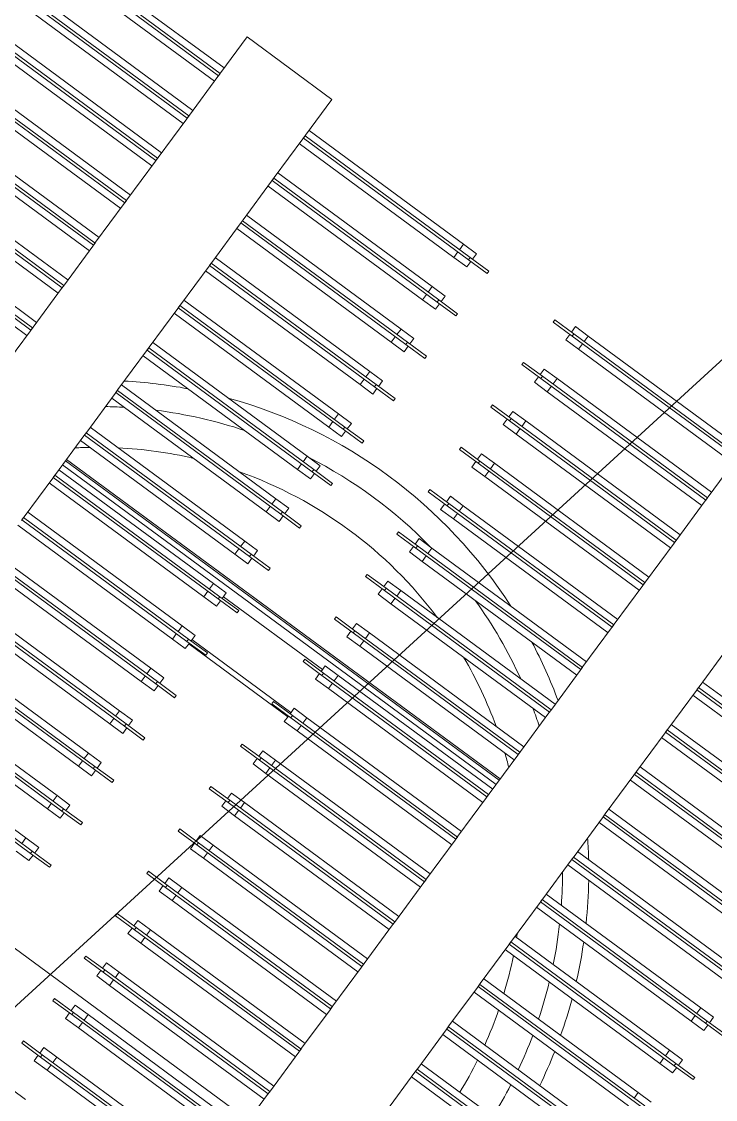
# Model space of a CAD drawing. Header units: metres. Extents: x 432095 to 435012, y 2470938 to 2473256.
# Drawn here: x 433756.851 to 433757.443, y 2471303.004 to 2471303.924 of the extents above; entities that cross this region are included whole.
import ezdxf

# ---------------------------------------------------------------- set-up
doc = ezdxf.new("R2010")
doc.units = ezdxf.units.M
doc.header["$MEASUREMENT"] = 0
doc.linetypes.add('MB D$0$HIDDEN', pattern=[0.375, 0.25, -0.125])
doc.layers.add('cong trinh tram 110kv', color=7, linetype='Continuous', lineweight=5)
doc.layers.add('MB D$0$net dut du kien lam', color=8, linetype='MB D$0$HIDDEN', lineweight=20)

# ---------------------------------------------------------------- blocks, each defined once
blk = doc.blocks.new('MB D$0$MBA 63')
at = {"layer": 'MB D$0$net dut du kien lam', "color": 0, "linetype": 'ByBlock', "ltscale": 3}
blk.add_lwpolyline([(104138.6, 27512.25), (104138.6, 33512.25), (100638.6, 33512.25), (100638.6, 27512.25)], close=True, dxfattribs=at)
blk = doc.blocks.new('MB D$0$mba 1')
at = {"layer": 'cong trinh tram 110kv'}
for p, q in [((-16200.21, 4517.45), (-16186.55, 4517.45)), ((-16186.55, 4486.45), (-16200.21, 4486.45)), ((-16200.21, 4486.45), (-16200.21, 4480.65)), ((-16186.55, 4486.45), (-16022.71, 4486.45)), ((-16186.55, 4486.45), (-16186.55, 4480.65)), ((-16217.71, 4480.65), (-16197.71, 4480.65)), ((-16217.71, 4480.65), (-16217.71, 4478.25)), ((-16197.71, 4478.25), (-16217.71, 4478.25)), ((-16200.21, 4472.45), (-16200.21, 4478.25)), ((-16197.71, 4478.25), (-16197.71, 4480.65)), ((-16022.71, 4480.65), (-16197.71, 4480.65)), ((-16197.71, 4478.25), (-16022.71, 4478.25)), ((-16186.55, 4472.45), (-16186.55, 4478.25)), ((-16200.21, 4472.45), (-16186.55, 4472.45)), ((-16022.71, 4472.45), (-16186.55, 4472.45)), ((-16186.55, 4441.45), (-16200.21, 4441.45)), ((-16200.21, 4441.45), (-16200.21, 4435.65)), ((-16186.55, 4441.45), (-16022.71, 4441.45)), ((-16186.55, 4441.45), (-16186.55, 4435.65)), ((-16217.71, 4435.65), (-16197.71, 4435.65)), ((-16217.71, 4435.65), (-16217.71, 4433.25)), ((-16197.71, 4433.25), (-16217.71, 4433.25)), ((-16200.21, 4427.45), (-16200.21, 4433.25)), ((-16197.71, 4433.25), (-16197.71, 4435.65)), ((-16022.71, 4435.65), (-16197.71, 4435.65)), ((-16197.71, 4433.25), (-16022.71, 4433.25)), ((-16186.55, 4427.45), (-16186.55, 4433.25)), ((-16022.71, 4432.45), (-16022.71, 4391.45)), ((-16200.21, 4427.45), (-16186.55, 4427.45)), ((-16022.71, 4427.45), (-16186.55, 4427.45)), ((-16186.55, 4396.45), (-16200.21, 4396.45)), ((-16200.21, 4396.45), (-16200.21, 4390.65)), ((-16186.55, 4396.45), (-16022.71, 4396.45)), ((-16186.55, 4396.45), (-16186.55, 4390.65)), ((-16217.71, 4390.65), (-16197.71, 4390.65)), ((-16217.71, 4390.65), (-16217.71, 4388.25)), ((-16197.71, 4388.25), (-16217.71, 4388.25)), ((-16200.21, 4382.45), (-16200.21, 4388.25)), ((-16197.71, 4388.25), (-16197.71, 4390.65)), ((-16022.71, 4390.65), (-16197.71, 4390.65)), ((-16197.71, 4388.25), (-16022.71, 4388.25)), ((-16186.55, 4382.45), (-16186.55, 4388.25)), ((-16022.71, 4391.45), (-16022.71, 4387.45)), ((-16022.71, 4388.25), (-16022.71, 4390.65)), ((-16022.71, 4387.45), (-16022.71, 4346.45)), ((-16200.21, 4382.45), (-16186.55, 4382.45)), ((-16022.71, 4382.45), (-16186.55, 4382.45)), ((-16305.21, 4351.45), (-16318.87, 4351.45)), ((-16305.21, 4351.45), (-16305.21, 4345.65)), ((-16186.55, 4351.45), (-16200.21, 4351.45)), ((-16200.21, 4351.45), (-16200.21, 4345.65)), ((-16186.55, 4351.45), (-16022.71, 4351.45)), ((-16186.55, 4351.45), (-16186.55, 4345.65)), ((-16022.71, 4346.45), (-16022.71, 4342.45)), ((-16307.71, 4345.65), (-16482.71, 4345.65)), ((-16482.71, 4343.25), (-16307.71, 4343.25)), ((-16318.87, 4337.45), (-16482.71, 4337.45)), ((-16318.87, 4337.45), (-16318.87, 4343.25)), ((-16318.87, 4337.45), (-16305.21, 4337.45)), ((-16307.71, 4345.65), (-16287.71, 4345.65)), ((-16307.71, 4345.65), (-16307.71, 4343.25)), ((-16287.71, 4343.25), (-16307.71, 4343.25)), ((-16305.21, 4337.45), (-16305.21, 4343.25)), ((-16287.71, 4343.25), (-16287.71, 4345.65)), ((-16217.71, 4345.65), (-16197.71, 4345.65)), ((-16217.71, 4345.65), (-16217.71, 4343.25)), ((-16197.71, 4343.25), (-16217.71, 4343.25)), ((-16200.21, 4337.45), (-16200.21, 4343.25)), ((-16200.21, 4337.45), (-16186.55, 4337.45)), ((-16197.71, 4343.25), (-16197.71, 4345.65)), ((-16022.71, 4345.65), (-16197.71, 4345.65)), ((-16197.71, 4343.25), (-16022.71, 4343.25)), ((-16186.55, 4337.45), (-16186.55, 4343.25)), ((-16022.71, 4337.45), (-16186.55, 4337.45)), ((-16022.71, 4343.25), (-16022.71, 4345.65)), ((-16022.71, 4342.45), (-16022.71, 4301.45)), ((-15932.71, 4342.45), (-15932.71, 4301.45)), ((-16482.71, 4306.45), (-16318.87, 4306.45)), ((-16307.71, 4300.65), (-16482.71, 4300.65)), ((-16305.21, 4306.45), (-16318.87, 4306.45)), ((-16318.87, 4306.45), (-16318.87, 4300.65)), ((-16307.71, 4300.65), (-16287.71, 4300.65)), ((-16307.71, 4300.65), (-16307.71, 4298.25)), ((-16305.21, 4306.45), (-16305.21, 4300.65)), ((-16287.71, 4298.25), (-16287.71, 4300.65)), ((-16217.71, 4300.65), (-16197.71, 4300.65)), ((-16217.71, 4300.65), (-16217.71, 4298.25)), ((-16186.55, 4306.45), (-16200.21, 4306.45)), ((-16200.21, 4306.45), (-16200.21, 4300.65)), ((-16197.71, 4298.25), (-16197.71, 4300.65)), ((-16022.71, 4300.65), (-16197.71, 4300.65)), ((-16186.55, 4306.45), (-16022.71, 4306.45)), ((-16186.55, 4306.45), (-16186.55, 4300.65)), ((-16022.71, 4301.45), (-16022.71, 4297.45)), ((-16022.71, 4298.25), (-16022.71, 4300.65)), ((-15932.71, 4306.45), (-15768.87, 4306.45)), ((-15932.71, 4297.45), (-15932.71, 4301.45)), ((-15757.71, 4300.65), (-15932.71, 4300.65)), ((-15932.71, 4300.65), (-15932.71, 4298.25)), ((-16482.71, 4298.25), (-16307.71, 4298.25)), ((-16318.87, 4292.45), (-16482.71, 4292.45)), ((-16318.87, 4292.45), (-16318.87, 4298.25)), ((-16318.87, 4292.45), (-16305.21, 4292.45)), ((-16287.71, 4298.25), (-16307.71, 4298.25)), ((-16305.21, 4292.45), (-16305.21, 4298.25)), ((-16197.71, 4298.25), (-16217.71, 4298.25)), ((-16200.21, 4292.45), (-16200.21, 4298.25)), ((-16200.21, 4292.45), (-16186.55, 4292.45)), ((-16197.71, 4298.25), (-16022.71, 4298.25)), ((-16186.55, 4292.45), (-16186.55, 4298.25)), ((-16022.71, 4292.45), (-16186.55, 4292.45)), ((-16022.71, 4297.45), (-16022.71, 4256.45)), ((-15932.71, 4298.25), (-15757.71, 4298.25)), ((-15932.71, 4297.45), (-15932.71, 4256.45)), ((-15768.87, 4292.45), (-15932.71, 4292.45)), ((-16482.71, 4261.45), (-16318.87, 4261.45)), ((-16307.71, 4255.65), (-16482.71, 4255.65)), ((-16305.21, 4261.45), (-16318.87, 4261.45)), ((-16318.87, 4261.45), (-16318.87, 4255.65)), ((-16307.71, 4255.65), (-16287.71, 4255.65)), ((-16307.71, 4255.65), (-16307.71, 4253.25)), ((-16305.21, 4261.45), (-16305.21, 4255.65)), ((-16287.71, 4253.25), (-16287.71, 4255.65)), ((-16217.71, 4255.65), (-16197.71, 4255.65)), ((-16217.71, 4255.65), (-16217.71, 4253.25)), ((-16186.55, 4261.45), (-16200.21, 4261.45)), ((-16200.21, 4261.45), (-16200.21, 4255.65)), ((-16197.71, 4253.25), (-16197.71, 4255.65)), ((-16022.71, 4255.65), (-16197.71, 4255.65)), ((-16186.55, 4261.45), (-16022.71, 4261.45)), ((-16186.55, 4261.45), (-16186.55, 4255.65)), ((-16022.71, 4256.45), (-16022.71, 4252.45)), ((-16022.71, 4253.25), (-16022.71, 4255.65)), ((-15932.71, 4261.45), (-15768.87, 4261.45)), ((-15932.71, 4252.45), (-15932.71, 4256.45)), ((-15757.71, 4255.65), (-15932.71, 4255.65)), ((-15932.71, 4255.65), (-15932.71, 4253.25)), ((-16482.71, 4253.25), (-16307.71, 4253.25)), ((-16318.87, 4247.45), (-16482.71, 4247.45)), ((-16318.87, 4247.45), (-16318.87, 4253.25)), ((-16318.87, 4247.45), (-16305.21, 4247.45)), ((-16287.71, 4253.25), (-16307.71, 4253.25)), ((-16305.21, 4247.45), (-16305.21, 4253.25)), ((-16197.71, 4253.25), (-16217.71, 4253.25)), ((-16200.21, 4247.45), (-16200.21, 4253.25)), ((-16200.21, 4247.45), (-16186.55, 4247.45)), ((-16197.71, 4253.25), (-16022.71, 4253.25)), ((-16186.55, 4247.45), (-16186.55, 4253.25)), ((-16022.71, 4247.45), (-16186.55, 4247.45)), ((-16022.71, 4252.45), (-16022.71, 4211.45)), ((-15932.71, 4253.25), (-15757.71, 4253.25)), ((-15932.71, 4252.45), (-15932.71, 4211.45)), ((-15768.87, 4247.45), (-15932.71, 4247.45)), ((-16482.71, 4216.45), (-16318.87, 4216.45)), ((-16307.71, 4210.65), (-16482.71, 4210.65)), ((-16482.71, 4208.25), (-16307.71, 4208.25)), ((-16305.21, 4216.45), (-16318.87, 4216.45)), ((-16318.87, 4216.45), (-16318.87, 4210.65)), ((-16318.87, 4202.45), (-16318.87, 4208.25)), ((-16307.71, 4210.65), (-16287.71, 4210.65)), ((-16307.71, 4210.65), (-16307.71, 4208.25)), ((-16287.71, 4208.25), (-16307.71, 4208.25)), ((-16305.21, 4216.45), (-16305.21, 4210.65)), ((-16305.21, 4202.45), (-16305.21, 4208.25)), ((-16287.71, 4208.25), (-16287.71, 4210.65)), ((-16217.71, 4210.65), (-16197.71, 4210.65)), ((-16217.71, 4210.65), (-16217.71, 4208.25)), ((-16197.71, 4208.25), (-16217.71, 4208.25)), ((-16186.55, 4216.45), (-16200.21, 4216.45)), ((-16200.21, 4216.45), (-16200.21, 4210.65)), ((-16200.21, 4202.45), (-16200.21, 4208.25)), ((-16197.71, 4208.25), (-16197.71, 4210.65)), ((-16022.71, 4210.65), (-16197.71, 4210.65)), ((-16197.71, 4208.25), (-16022.71, 4208.25)), ((-16186.55, 4216.45), (-16022.71, 4216.45)), ((-16186.55, 4216.45), (-16186.55, 4210.65)), ((-16186.55, 4202.45), (-16186.55, 4208.25)), ((-16022.71, 4211.45), (-16022.71, 4207.45)), ((-16022.71, 4208.25), (-16022.71, 4210.65)), ((-15932.71, 4216.45), (-15768.87, 4216.45)), ((-15932.71, 4207.45), (-15932.71, 4211.45)), ((-15757.71, 4210.65), (-15932.71, 4210.65)), ((-15932.71, 4210.65), (-15932.71, 4208.25)), ((-15932.71, 4208.25), (-15757.71, 4208.25)), ((-15768.87, 4202.45), (-15768.87, 4208.25)), ((-16318.87, 4202.45), (-16482.71, 4202.45)), ((-16318.87, 4202.45), (-16305.21, 4202.45)), ((-16200.21, 4202.45), (-16186.55, 4202.45)), ((-16022.71, 4202.45), (-16186.55, 4202.45)), ((-16022.71, 4207.45), (-16022.71, 4166.45)), ((-15932.71, 4207.45), (-15932.71, 4166.45)), ((-15768.87, 4202.45), (-15932.71, 4202.45)), ((-15768.87, 4202.45), (-15755.21, 4202.45)), ((-16482.71, 4171.45), (-16318.87, 4171.45)), ((-16305.21, 4171.45), (-16318.87, 4171.45)), ((-16318.87, 4171.45), (-16318.87, 4165.65)), ((-16305.21, 4171.45), (-16305.21, 4165.65)), ((-16186.55, 4171.45), (-16200.21, 4171.45)), ((-16200.21, 4171.45), (-16200.21, 4165.65)), ((-16186.55, 4171.45), (-16022.71, 4171.45)), ((-16186.55, 4171.45), (-16186.55, 4165.65)), ((-15932.71, 4171.45), (-15768.87, 4171.45)), ((-15755.21, 4171.45), (-15768.87, 4171.45)), ((-15768.87, 4171.45), (-15768.87, 4165.65)), ((-15755.21, 4171.45), (-15755.21, 4165.65)), ((-16307.71, 4165.65), (-16482.71, 4165.65)), ((-16482.71, 4163.25), (-16307.71, 4163.25)), ((-16318.87, 4157.45), (-16318.87, 4163.25)), ((-16307.71, 4165.65), (-16287.71, 4165.65)), ((-16307.71, 4165.65), (-16307.71, 4163.25)), ((-16287.71, 4163.25), (-16307.71, 4163.25)), ((-16305.21, 4157.45), (-16305.21, 4163.25)), ((-16287.71, 4163.25), (-16287.71, 4165.65)), ((-16217.71, 4165.65), (-16197.71, 4165.65)), ((-16217.71, 4165.65), (-16217.71, 4163.25)), ((-16197.71, 4163.25), (-16217.71, 4163.25)), ((-16200.21, 4157.45), (-16200.21, 4163.25)), ((-16197.71, 4163.25), (-16197.71, 4165.65)), ((-16022.71, 4165.65), (-16197.71, 4165.65)), ((-16197.71, 4163.25), (-16022.71, 4163.25)), ((-16186.55, 4157.45), (-16186.55, 4163.25)), ((-16022.71, 4166.45), (-16022.71, 4162.45)), ((-16022.71, 4163.25), (-16022.71, 4165.65)), ((-16022.71, 4162.45), (-16022.71, 4121.45)), ((-15932.71, 4162.45), (-15932.71, 4166.45)), ((-15757.71, 4165.65), (-15932.71, 4165.65)), ((-15932.71, 4165.65), (-15932.71, 4163.25)), ((-15932.71, 4163.25), (-15757.71, 4163.25)), ((-15932.71, 4162.45), (-15932.71, 4121.45)), ((-15768.87, 4157.45), (-15768.87, 4163.25)), ((-15757.71, 4165.65), (-15737.71, 4165.65)), ((-15757.71, 4165.65), (-15757.71, 4163.25)), ((-15737.71, 4163.25), (-15757.71, 4163.25)), ((-15755.21, 4157.45), (-15755.21, 4163.25)), ((-15737.71, 4163.25), (-15737.71, 4165.65)), ((-16318.87, 4157.45), (-16482.71, 4157.45)), ((-16318.87, 4157.45), (-16305.21, 4157.45)), ((-16200.21, 4157.45), (-16186.55, 4157.45)), ((-16022.71, 4157.45), (-16186.55, 4157.45)), ((-15768.87, 4157.45), (-15932.71, 4157.45)), ((-15768.87, 4157.45), (-15755.21, 4157.45)), ((-16482.71, 4126.45), (-16318.87, 4126.45)), ((-16305.21, 4126.45), (-16318.87, 4126.45)), ((-16318.87, 4126.45), (-16318.87, 4120.65)), ((-16305.21, 4126.45), (-16305.21, 4120.65)), ((-16186.55, 4126.45), (-16200.21, 4126.45)), ((-16200.21, 4126.45), (-16200.21, 4120.65)), ((-16186.55, 4126.45), (-16022.71, 4126.45)), ((-16186.55, 4126.45), (-16186.55, 4120.65)), ((-15932.71, 4126.45), (-15768.87, 4126.45)), ((-15755.21, 4126.45), (-15768.87, 4126.45)), ((-15768.87, 4126.45), (-15768.87, 4120.65)), ((-15755.21, 4126.45), (-15755.21, 4120.65)), ((-16482.71, 4117.45), (-16482.71, 4121.45)), ((-16307.71, 4120.65), (-16482.71, 4120.65)), ((-16482.71, 4120.65), (-16482.71, 4118.25)), ((-16482.71, 4118.25), (-16307.71, 4118.25)), ((-16482.71, 4117.45), (-16482.71, 4076.45)), ((-16318.87, 4112.45), (-16318.87, 4118.25)), ((-16307.71, 4120.65), (-16287.71, 4120.65)), ((-16307.71, 4120.65), (-16307.71, 4118.25)), ((-16287.71, 4118.25), (-16307.71, 4118.25)), ((-16305.21, 4121.45), (-16200.21, 4121.45)), ((-16305.21, 4112.45), (-16305.21, 4118.25)), ((-16305.21, 4116.95), (-16200.21, 4116.95)), ((-16287.71, 4118.25), (-16287.71, 4120.65)), ((-16217.71, 4120.65), (-16197.71, 4120.65)), ((-16217.71, 4120.65), (-16217.71, 4118.25)), ((-16197.71, 4118.25), (-16217.71, 4118.25)), ((-16200.21, 4112.45), (-16200.21, 4118.25)), ((-16197.71, 4118.25), (-16197.71, 4120.65)), ((-16022.71, 4120.65), (-16197.71, 4120.65)), ((-16197.71, 4118.25), (-16022.71, 4118.25)), ((-16186.55, 4112.45), (-16186.55, 4118.25)), ((-16022.71, 4121.45), (-16022.71, 4117.45)), ((-16022.71, 4118.25), (-16022.71, 4120.65)), ((-16022.71, 4117.45), (-16022.71, 4076.45)), ((-15932.71, 4117.45), (-15932.71, 4121.45)), ((-15757.71, 4120.65), (-15932.71, 4120.65)), ((-15932.71, 4120.65), (-15932.71, 4118.25)), ((-15932.71, 4118.25), (-15757.71, 4118.25)), ((-15932.71, 4117.45), (-15932.71, 4076.45)), ((-15768.87, 4112.45), (-15768.87, 4118.25)), ((-15757.71, 4120.65), (-15737.71, 4120.65)), ((-15757.71, 4120.65), (-15757.71, 4118.25)), ((-15737.71, 4118.25), (-15757.71, 4118.25)), ((-15755.21, 4112.45), (-15755.21, 4118.25)), ((-16318.87, 4112.45), (-16482.71, 4112.45)), ((-16318.87, 4112.45), (-16305.21, 4112.45)), ((-16200.21, 4112.45), (-16186.55, 4112.45)), ((-16022.71, 4112.45), (-16186.55, 4112.45)), ((-15768.87, 4112.45), (-15932.71, 4112.45)), ((-15768.87, 4112.45), (-15755.21, 4112.45)), ((-16482.71, 4081.45), (-16318.87, 4081.45)), ((-16305.21, 4081.45), (-16318.87, 4081.45)), ((-16318.87, 4081.45), (-16318.87, 4075.65)), ((-16305.21, 4081.45), (-16305.21, 4075.65)), ((-16186.55, 4081.45), (-16200.21, 4081.45)), ((-16200.21, 4081.45), (-16200.21, 4075.65)), ((-16186.55, 4081.45), (-16022.71, 4081.45)), ((-16186.55, 4081.45), (-16186.55, 4075.65)), ((-15932.71, 4081.45), (-15768.87, 4081.45)), ((-16482.71, 4072.45), (-16482.71, 4076.45)), ((-16307.71, 4075.65), (-16482.71, 4075.65)), ((-16482.71, 4075.65), (-16482.71, 4073.25)), ((-16482.71, 4073.25), (-16307.71, 4073.25)), ((-16482.71, 4072.45), (-16482.71, 4031.45)), ((-16318.87, 4067.45), (-16318.87, 4073.25)), ((-16307.71, 4075.65), (-16287.71, 4075.65)), ((-16307.71, 4075.65), (-16307.71, 4073.25)), ((-16287.71, 4073.25), (-16307.71, 4073.25)), ((-16305.21, 4067.45), (-16305.21, 4073.25)), ((-16305.21, 4071.45), (-16200.21, 4071.45)), ((-16287.71, 4073.25), (-16287.71, 4075.65)), ((-16217.71, 4075.65), (-16197.71, 4075.65)), ((-16217.71, 4075.65), (-16217.71, 4073.25)), ((-16197.71, 4073.25), (-16217.71, 4073.25)), ((-16200.21, 4067.45), (-16200.21, 4073.25)), ((-16197.71, 4073.25), (-16197.71, 4075.65)), ((-16022.71, 4075.65), (-16197.71, 4075.65)), ((-16197.71, 4073.25), (-16022.71, 4073.25)), ((-16186.55, 4067.45), (-16186.55, 4073.25)), ((-16022.71, 4076.45), (-16022.71, 4072.45)), ((-16022.71, 4073.25), (-16022.71, 4075.65)), ((-16022.71, 4072.45), (-16022.71, 4031.45)), ((-15932.71, 4072.45), (-15932.71, 4076.45)), ((-15757.71, 4075.65), (-15932.71, 4075.65)), ((-15932.71, 4075.65), (-15932.71, 4073.25)), ((-15932.71, 4073.25), (-15757.71, 4073.25)), ((-15932.71, 4072.45), (-15932.71, 4031.45)), ((-16318.87, 4067.45), (-16482.71, 4067.45)), ((-16482.71, 4062.45), (-16022.71, 4062.45)), ((-16318.87, 4067.45), (-16305.21, 4067.45)), ((-16200.21, 4067.45), (-16186.55, 4067.45)), ((-16022.71, 4067.45), (-16186.55, 4067.45)), ((-15768.87, 4067.45), (-15932.71, 4067.45)), ((-16482.71, 4057.95), (-16022.71, 4057.95)), ((-16482.71, 4056.45), (-16022.71, 4056.45)), ((-16482.71, 4036.45), (-16318.87, 4036.45)), ((-16305.21, 4036.45), (-16318.87, 4036.45)), ((-16318.87, 4036.45), (-16318.87, 4030.65)), ((-16305.21, 4036.45), (-16305.21, 4030.65)), ((-16186.55, 4036.45), (-16200.21, 4036.45)), ((-16200.21, 4036.45), (-16200.21, 4030.65)), ((-16186.55, 4036.45), (-16022.71, 4036.45)), ((-16186.55, 4036.45), (-16186.55, 4030.65)), ((-15932.71, 4036.45), (-15768.87, 4036.45)), ((-16572.71, 4027.45), (-16572.71, 3986.45)), ((-16482.71, 4027.45), (-16482.71, 4031.45)), ((-16307.71, 4030.65), (-16482.71, 4030.65)), ((-16482.71, 4030.65), (-16482.71, 4028.25)), ((-16482.71, 4028.25), (-16307.71, 4028.25)), ((-16482.71, 4027.45), (-16482.71, 3986.45)), ((-16318.87, 4022.45), (-16318.87, 4028.25)), ((-16307.71, 4030.65), (-16287.71, 4030.65)), ((-16307.71, 4030.65), (-16307.71, 4028.25)), ((-16287.71, 4028.25), (-16307.71, 4028.25)), ((-16305.21, 4022.45), (-16305.21, 4028.25)), ((-16287.71, 4028.25), (-16287.71, 4030.65)), ((-16217.71, 4030.65), (-16197.71, 4030.65)), ((-16217.71, 4030.65), (-16217.71, 4028.25)), ((-16197.71, 4028.25), (-16217.71, 4028.25)), ((-16200.21, 4022.45), (-16200.21, 4028.25)), ((-16197.71, 4028.25), (-16197.71, 4030.65)), ((-16022.71, 4030.65), (-16197.71, 4030.65)), ((-16197.71, 4028.25), (-16022.71, 4028.25)), ((-16186.55, 4022.45), (-16186.55, 4028.25)), ((-16022.71, 4031.45), (-16022.71, 4027.45)), ((-16022.71, 4028.25), (-16022.71, 4030.65)), ((-16022.71, 4027.45), (-16022.71, 3986.45)), ((-15932.71, 4027.45), (-15932.71, 4031.45)), ((-15757.71, 4030.65), (-15932.71, 4030.65)), ((-15932.71, 4030.65), (-15932.71, 4028.25)), ((-15932.71, 4028.25), (-15757.71, 4028.25)), ((-15932.71, 4027.45), (-15932.71, 3986.45)), ((-16318.87, 4022.45), (-16482.71, 4022.45)), ((-16318.87, 4022.45), (-16305.21, 4022.45)), ((-16200.21, 4022.45), (-16186.55, 4022.45)), ((-16022.71, 4022.45), (-16186.55, 4022.45)), ((-15768.87, 4022.45), (-15932.71, 4022.45)), ((-16736.55, 3991.45), (-16572.71, 3991.45)), ((-16482.71, 3991.45), (-16318.87, 3991.45)), ((-16305.21, 3991.45), (-16318.87, 3991.45)), ((-16318.87, 3991.45), (-16318.87, 3985.65)), ((-16305.21, 3991.45), (-16305.21, 3985.65)), ((-16186.55, 3991.45), (-16200.21, 3991.45)), ((-16200.21, 3991.45), (-16200.21, 3985.65)), ((-16186.55, 3991.45), (-16022.71, 3991.45)), ((-16186.55, 3991.45), (-16186.55, 3985.65)), ((-15932.71, 3991.45), (-15768.87, 3991.45)), ((-16572.71, 3985.65), (-16747.71, 3985.65)), ((-16747.71, 3983.25), (-16572.71, 3983.25)), ((-16572.71, 3986.45), (-16572.71, 3982.45)), ((-16572.71, 3983.25), (-16572.71, 3985.65)), ((-16572.71, 3982.45), (-16572.71, 3941.45)), ((-16482.71, 3982.45), (-16482.71, 3986.45)), ((-16307.71, 3985.65), (-16482.71, 3985.65)), ((-16482.71, 3985.65), (-16482.71, 3983.25)), ((-16482.71, 3983.25), (-16307.71, 3983.25)), ((-16482.71, 3982.45), (-16482.71, 3941.45)), ((-16318.87, 3977.45), (-16318.87, 3983.25)), ((-16307.71, 3985.65), (-16287.71, 3985.65)), ((-16307.71, 3985.65), (-16307.71, 3983.25)), ((-16287.71, 3983.25), (-16307.71, 3983.25)), ((-16305.21, 3977.45), (-16305.21, 3983.25)), ((-16287.71, 3983.25), (-16287.71, 3985.65)), ((-16217.71, 3985.65), (-16197.71, 3985.65)), ((-16217.71, 3985.65), (-16217.71, 3983.25)), ((-16197.71, 3983.25), (-16217.71, 3983.25)), ((-16200.21, 3977.45), (-16200.21, 3983.25)), ((-16197.71, 3983.25), (-16197.71, 3985.65)), ((-16022.71, 3985.65), (-16197.71, 3985.65)), ((-16197.71, 3983.25), (-16022.71, 3983.25)), ((-16186.55, 3977.45), (-16186.55, 3983.25)), ((-16022.71, 3986.45), (-16022.71, 3982.45)), ((-16022.71, 3983.25), (-16022.71, 3985.65)), ((-16022.71, 3982.45), (-16022.71, 3941.45)), ((-15932.71, 3982.45), (-15932.71, 3986.45)), ((-15757.71, 3985.65), (-15932.71, 3985.65)), ((-15932.71, 3985.65), (-15932.71, 3983.25)), ((-15932.71, 3983.25), (-15757.71, 3983.25)), ((-15932.71, 3982.45), (-15932.71, 3941.45)), ((-16572.71, 3977.45), (-16736.55, 3977.45)), ((-16318.87, 3977.45), (-16482.71, 3977.45)), ((-16318.87, 3977.45), (-16305.21, 3977.45)), ((-16200.21, 3977.45), (-16186.55, 3977.45)), ((-16022.71, 3977.45), (-16186.55, 3977.45)), ((-15768.87, 3977.45), (-15932.71, 3977.45)), ((-16736.55, 3946.45), (-16572.71, 3946.45)), ((-16572.71, 3941.45), (-16572.71, 3937.45)), ((-16482.71, 3946.45), (-16318.87, 3946.45)), ((-16482.71, 3937.45), (-16482.71, 3941.45)), ((-16305.21, 3946.45), (-16318.87, 3946.45)), ((-16318.87, 3946.45), (-16318.87, 3940.65)), ((-16305.21, 3946.45), (-16305.21, 3940.65)), ((-16186.55, 3946.45), (-16200.21, 3946.45)), ((-16200.21, 3946.45), (-16200.21, 3940.65)), ((-16186.55, 3946.45), (-16022.71, 3946.45)), ((-16186.55, 3946.45), (-16186.55, 3940.65)), ((-16022.71, 3941.45), (-16022.71, 3937.45)), ((-15932.71, 3946.45), (-15768.87, 3946.45)), ((-15932.71, 3937.45), (-15932.71, 3941.45)), ((-16572.71, 3940.65), (-16747.71, 3940.65)), ((-16747.71, 3938.25), (-16572.71, 3938.25)), ((-16572.71, 3932.45), (-16736.55, 3932.45)), ((-16572.71, 3938.25), (-16572.71, 3940.65)), ((-16572.71, 3937.45), (-16572.71, 3896.45)), ((-16307.71, 3940.65), (-16482.71, 3940.65)), ((-16482.71, 3940.65), (-16482.71, 3938.25)), ((-16482.71, 3938.25), (-16307.71, 3938.25)), ((-16482.71, 3937.45), (-16482.71, 3896.45)), ((-16318.87, 3932.45), (-16482.71, 3932.45)), ((-16318.87, 3932.45), (-16318.87, 3938.25)), ((-16318.87, 3932.45), (-16305.21, 3932.45)), ((-16307.71, 3940.65), (-16287.71, 3940.65)), ((-16307.71, 3940.65), (-16307.71, 3938.25)), ((-16287.71, 3938.25), (-16307.71, 3938.25)), ((-16305.21, 3932.45), (-16305.21, 3938.25)), ((-16287.71, 3938.25), (-16287.71, 3940.65)), ((-16217.71, 3940.65), (-16197.71, 3940.65)), ((-16217.71, 3940.65), (-16217.71, 3938.25)), ((-16197.71, 3938.25), (-16217.71, 3938.25)), ((-16200.21, 3932.45), (-16200.21, 3938.25)), ((-16200.21, 3932.45), (-16186.55, 3932.45)), ((-16197.71, 3938.25), (-16197.71, 3940.65)), ((-16022.71, 3940.65), (-16197.71, 3940.65)), ((-16197.71, 3938.25), (-16022.71, 3938.25)), ((-16186.55, 3932.45), (-16186.55, 3938.25)), ((-16022.71, 3932.45), (-16186.55, 3932.45)), ((-16022.71, 3938.25), (-16022.71, 3940.65)), ((-16022.71, 3937.45), (-16022.71, 3896.45)), ((-15757.71, 3940.65), (-15932.71, 3940.65)), ((-15932.71, 3940.65), (-15932.71, 3938.25)), ((-15932.71, 3938.25), (-15757.71, 3938.25)), ((-15932.71, 3937.45), (-15932.71, 3896.45)), ((-15768.87, 3932.45), (-15932.71, 3932.45)), ((-16572.71, 3895.65), (-16747.71, 3895.65)), ((-16736.55, 3901.45), (-16572.71, 3901.45)), ((-16572.71, 3896.45), (-16572.71, 3892.45)), ((-16572.71, 3893.25), (-16572.71, 3895.65)), ((-16482.71, 3901.45), (-16318.87, 3901.45)), ((-16482.71, 3892.45), (-16482.71, 3896.45)), ((-16307.71, 3895.65), (-16482.71, 3895.65)), ((-16482.71, 3895.65), (-16482.71, 3893.25)), ((-16305.21, 3901.45), (-16318.87, 3901.45)), ((-16318.87, 3901.45), (-16318.87, 3895.65)), ((-16307.71, 3895.65), (-16287.71, 3895.65)), ((-16307.71, 3895.65), (-16307.71, 3893.25)), ((-16305.21, 3901.45), (-16305.21, 3895.65)), ((-16287.71, 3893.25), (-16287.71, 3895.65)), ((-16217.71, 3895.65), (-16197.71, 3895.65)), ((-16217.71, 3895.65), (-16217.71, 3893.25)), ((-16186.55, 3901.45), (-16200.21, 3901.45)), ((-16200.21, 3901.45), (-16200.21, 3895.65)), ((-16197.71, 3893.25), (-16197.71, 3895.65)), ((-16022.71, 3895.65), (-16197.71, 3895.65)), ((-16186.55, 3901.45), (-16022.71, 3901.45)), ((-16186.55, 3901.45), (-16186.55, 3895.65)), ((-16022.71, 3896.45), (-16022.71, 3892.45)), ((-16022.71, 3893.25), (-16022.71, 3895.65)), ((-15932.71, 3901.45), (-15768.87, 3901.45)), ((-15932.71, 3892.45), (-15932.71, 3896.45)), ((-15757.71, 3895.65), (-15932.71, 3895.65)), ((-15932.71, 3895.65), (-15932.71, 3893.25)), ((-16747.71, 3893.25), (-16572.71, 3893.25)), ((-16572.71, 3887.45), (-16736.55, 3887.45)), ((-16572.71, 3892.45), (-16572.71, 3851.45)), ((-16482.71, 3893.25), (-16307.71, 3893.25)), ((-16482.71, 3892.45), (-16482.71, 3851.45)), ((-16318.87, 3887.45), (-16482.71, 3887.45)), ((-16318.87, 3887.45), (-16318.87, 3893.25)), ((-16318.87, 3887.45), (-16305.21, 3887.45)), ((-16287.71, 3893.25), (-16307.71, 3893.25)), ((-16305.21, 3887.45), (-16305.21, 3893.25)), ((-16197.71, 3893.25), (-16217.71, 3893.25)), ((-16200.21, 3887.45), (-16200.21, 3893.25)), ((-16200.21, 3887.45), (-16186.55, 3887.45)), ((-16197.71, 3893.25), (-16022.71, 3893.25)), ((-16186.55, 3887.45), (-16186.55, 3893.25)), ((-16022.71, 3887.45), (-16186.55, 3887.45)), ((-16022.71, 3892.45), (-16022.71, 3851.45)), ((-15932.71, 3893.25), (-15757.71, 3893.25)), ((-15932.71, 3892.45), (-15932.71, 3851.45)), ((-15768.87, 3887.45), (-15932.71, 3887.45)), ((-16572.71, 3850.65), (-16747.71, 3850.65)), ((-16736.55, 3856.45), (-16572.71, 3856.45)), ((-16572.71, 3851.45), (-16572.71, 3847.45)), ((-16572.71, 3848.25), (-16572.71, 3850.65)), ((-16482.71, 3856.45), (-16318.87, 3856.45)), ((-16482.71, 3847.45), (-16482.71, 3851.45)), ((-16307.71, 3850.65), (-16482.71, 3850.65)), ((-16482.71, 3850.65), (-16482.71, 3848.25)), ((-16305.21, 3856.45), (-16318.87, 3856.45)), ((-16318.87, 3856.45), (-16318.87, 3850.65)), ((-16307.71, 3850.65), (-16287.71, 3850.65)), ((-16307.71, 3850.65), (-16307.71, 3848.25)), ((-16305.21, 3856.45), (-16305.21, 3850.65)), ((-16287.71, 3848.25), (-16287.71, 3850.65)), ((-16217.71, 3850.65), (-16197.71, 3850.65)), ((-16217.71, 3850.65), (-16217.71, 3848.25)), ((-16186.55, 3856.45), (-16200.21, 3856.45)), ((-16200.21, 3856.45), (-16200.21, 3850.65)), ((-16197.71, 3848.25), (-16197.71, 3850.65)), ((-16022.71, 3850.65), (-16197.71, 3850.65)), ((-16186.55, 3856.45), (-16022.71, 3856.45)), ((-16186.55, 3856.45), (-16186.55, 3850.65)), ((-16022.71, 3851.45), (-16022.71, 3847.45)), ((-16022.71, 3848.25), (-16022.71, 3850.65)), ((-16747.71, 3848.25), (-16572.71, 3848.25)), ((-16572.71, 3842.45), (-16736.55, 3842.45)), ((-16572.71, 3847.45), (-16572.71, 3806.45)), ((-16482.71, 3848.25), (-16307.71, 3848.25)), ((-16482.71, 3847.45), (-16482.71, 3806.45)), ((-16318.87, 3842.45), (-16482.71, 3842.45)), ((-16318.87, 3842.45), (-16318.87, 3848.25)), ((-16318.87, 3842.45), (-16305.21, 3842.45)), ((-16287.71, 3848.25), (-16307.71, 3848.25)), ((-16305.21, 3842.45), (-16305.21, 3848.25)), ((-16197.71, 3848.25), (-16217.71, 3848.25)), ((-16200.21, 3842.45), (-16200.21, 3848.25)), ((-16200.21, 3842.45), (-16186.55, 3842.45)), ((-16197.71, 3848.25), (-16022.71, 3848.25)), ((-16186.55, 3842.45), (-16186.55, 3848.25)), ((-16022.71, 3842.45), (-16186.55, 3842.45)), ((-16022.71, 3847.45), (-16022.71, 3806.45)), ((-16572.71, 3805.65), (-16747.71, 3805.65)), ((-16747.71, 3803.25), (-16572.71, 3803.25)), ((-16736.55, 3811.45), (-16572.71, 3811.45)), ((-16572.71, 3806.45), (-16572.71, 3802.45)), ((-16572.71, 3803.25), (-16572.71, 3805.65)), ((-16482.71, 3811.45), (-16318.87, 3811.45)), ((-16482.71, 3802.45), (-16482.71, 3806.45)), ((-16307.71, 3805.65), (-16482.71, 3805.65)), ((-16482.71, 3805.65), (-16482.71, 3803.25)), ((-16482.71, 3803.25), (-16307.71, 3803.25)), ((-16305.21, 3811.45), (-16318.87, 3811.45)), ((-16318.87, 3811.45), (-16318.87, 3805.65)), ((-16318.87, 3797.45), (-16318.87, 3803.25)), ((-16307.71, 3805.65), (-16287.71, 3805.65)), ((-16307.71, 3805.65), (-16307.71, 3803.25)), ((-16287.71, 3803.25), (-16307.71, 3803.25)), ((-16305.21, 3811.45), (-16305.21, 3805.65)), ((-16305.21, 3797.45), (-16305.21, 3803.25)), ((-16287.71, 3803.25), (-16287.71, 3805.65)), ((-16217.71, 3805.65), (-16197.71, 3805.65)), ((-16217.71, 3805.65), (-16217.71, 3803.25)), ((-16197.71, 3803.25), (-16217.71, 3803.25)), ((-16186.55, 3811.45), (-16200.21, 3811.45)), ((-16200.21, 3811.45), (-16200.21, 3805.65)), ((-16200.21, 3797.45), (-16200.21, 3803.25)), ((-16197.71, 3803.25), (-16197.71, 3805.65)), ((-16022.71, 3805.65), (-16197.71, 3805.65)), ((-16197.71, 3803.25), (-16022.71, 3803.25)), ((-16186.55, 3811.45), (-16022.71, 3811.45)), ((-16186.55, 3811.45), (-16186.55, 3805.65)), ((-16186.55, 3797.45), (-16186.55, 3803.25)), ((-16022.71, 3806.45), (-16022.71, 3802.45)), ((-16022.71, 3803.25), (-16022.71, 3805.65)), ((-16572.71, 3797.45), (-16736.55, 3797.45)), ((-16572.71, 3802.45), (-16572.71, 3761.45)), ((-16482.71, 3802.45), (-16482.71, 3761.45)), ((-16318.87, 3797.45), (-16482.71, 3797.45)), ((-16318.87, 3797.45), (-16305.21, 3797.45)), ((-16200.21, 3797.45), (-16186.55, 3797.45)), ((-16022.71, 3797.45), (-16186.55, 3797.45)), ((-16022.71, 3802.45), (-16022.71, 3761.45)), ((-16736.55, 3766.45), (-16572.71, 3766.45)), ((-16482.71, 3766.45), (-16318.87, 3766.45)), ((-16305.21, 3766.45), (-16318.87, 3766.45)), ((-16318.87, 3766.45), (-16318.87, 3760.65)), ((-16305.21, 3766.45), (-16305.21, 3760.65)), ((-16186.55, 3766.45), (-16200.21, 3766.45)), ((-16200.21, 3766.45), (-16200.21, 3760.65)), ((-16186.55, 3766.45), (-16022.71, 3766.45)), ((-16186.55, 3766.45), (-16186.55, 3760.65)), ((-16572.71, 3760.65), (-16747.71, 3760.65)), ((-16747.71, 3758.25), (-16572.71, 3758.25)), ((-16572.71, 3761.45), (-16572.71, 3757.45)), ((-16572.71, 3758.25), (-16572.71, 3760.65)), ((-16572.71, 3757.45), (-16572.71, 3716.45)), ((-16482.71, 3757.45), (-16482.71, 3761.45)), ((-16307.71, 3760.65), (-16482.71, 3760.65)), ((-16482.71, 3760.65), (-16482.71, 3758.25)), ((-16482.71, 3758.25), (-16307.71, 3758.25)), ((-16482.71, 3757.45), (-16482.71, 3716.45)), ((-16318.87, 3752.45), (-16318.87, 3758.25)), ((-16307.71, 3760.65), (-16287.71, 3760.65)), ((-16307.71, 3760.65), (-16307.71, 3758.25)), ((-16287.71, 3758.25), (-16307.71, 3758.25)), ((-16305.21, 3752.45), (-16305.21, 3758.25)), ((-16287.71, 3758.25), (-16287.71, 3760.65)), ((-16217.71, 3760.65), (-16197.71, 3760.65)), ((-16217.71, 3760.65), (-16217.71, 3758.25)), ((-16197.71, 3758.25), (-16217.71, 3758.25)), ((-16200.21, 3752.45), (-16200.21, 3758.25)), ((-16197.71, 3758.25), (-16197.71, 3760.65)), ((-16022.71, 3760.65), (-16197.71, 3760.65)), ((-16197.71, 3758.25), (-16022.71, 3758.25)), ((-16186.55, 3752.45), (-16186.55, 3758.25)), ((-16022.71, 3761.45), (-16022.71, 3757.45)), ((-16022.71, 3758.25), (-16022.71, 3760.65)), ((-16022.71, 3757.45), (-16022.71, 3716.45)), ((-16572.71, 3752.45), (-16736.55, 3752.45)), ((-16318.87, 3752.45), (-16482.71, 3752.45)), ((-16318.87, 3752.45), (-16305.21, 3752.45)), ((-16200.21, 3752.45), (-16186.55, 3752.45)), ((-16022.71, 3752.45), (-16186.55, 3752.45)), ((-16736.55, 3721.45), (-16572.71, 3721.45)), ((-16482.71, 3721.45), (-16318.87, 3721.45)), ((-16305.21, 3721.45), (-16318.87, 3721.45)), ((-16318.87, 3721.45), (-16318.87, 3715.65)), ((-16305.21, 3721.45), (-16305.21, 3715.65)), ((-16186.55, 3721.45), (-16200.21, 3721.45)), ((-16200.21, 3721.45), (-16200.21, 3715.65)), ((-16186.55, 3721.45), (-16022.71, 3721.45)), ((-16186.55, 3721.45), (-16186.55, 3715.65)), ((-16572.71, 3715.65), (-16747.71, 3715.65)), ((-16747.71, 3713.25), (-16572.71, 3713.25)), ((-16572.71, 3716.45), (-16572.71, 3712.45)), ((-16572.71, 3713.25), (-16572.71, 3715.65)), ((-16572.71, 3712.45), (-16572.71, 3674.45)), ((-16482.71, 3712.45), (-16482.71, 3716.45)), ((-16307.71, 3715.65), (-16482.71, 3715.65)), ((-16482.71, 3715.65), (-16482.71, 3713.25)), ((-16482.71, 3713.25), (-16307.71, 3713.25)), ((-16482.71, 3712.45), (-16482.71, 3674.45)), ((-16318.87, 3707.45), (-16318.87, 3713.25)), ((-16307.71, 3715.65), (-16287.71, 3715.65)), ((-16307.71, 3715.65), (-16307.71, 3713.25)), ((-16287.71, 3713.25), (-16307.71, 3713.25)), ((-16305.21, 3707.45), (-16305.21, 3713.25)), ((-16287.71, 3713.25), (-16287.71, 3715.65)), ((-16217.71, 3715.65), (-16197.71, 3715.65)), ((-16217.71, 3715.65), (-16217.71, 3713.25)), ((-16197.71, 3713.25), (-16217.71, 3713.25)), ((-16200.21, 3707.45), (-16200.21, 3713.25)), ((-16197.71, 3713.25), (-16197.71, 3715.65)), ((-16022.71, 3715.65), (-16197.71, 3715.65)), ((-16197.71, 3713.25), (-16022.71, 3713.25)), ((-16186.55, 3707.45), (-16186.55, 3713.25)), ((-16572.71, 3707.45), (-16736.55, 3707.45)), ((-16318.87, 3707.45), (-16482.71, 3707.45)), ((-16318.87, 3707.45), (-16305.21, 3707.45)), ((-16200.21, 3707.45), (-16186.55, 3707.45)), ((-16022.71, 3707.45), (-16186.55, 3707.45)), ((-16572.71, 3674.45), (-16482.71, 3674.45))]:
    blk.add_line(p, q, dxfattribs=at)
for radius, start, end in [(362.5, 349.99157, 354.93557), (397.3, 350.87611, 355.3802), (362.5, 342.66662, 347.73616), (397.3, 344.22657, 348.82493), (419.7, 345.08846, 349.42835), (362.5, 335.03472, 340.33307), (397.3, 337.35017, 342.11715), (419.7, 338.62028, 343.10104), (362.5, 331.97695, 332.56838), (397.3, 330.10829, 335.14421), (419.7, 331.85094, 336.55275), (397.3, 323.65219, 327.75098), (419.7, 324.62069, 329.66039), (419.7, 319.68082, 322.24081), (362.5, 230.61837, 232.60643), (362.5, 307.39357, 309.38163), (362.5, 236.41887, 246.72526), (362.5, 293.27474, 303.58113), (397.3, 234.62639, 236.94577), (397.3, 303.05423, 305.37361), (419.7, 236.76925, 244.24314), (397.3, 240.85529, 252.06731), (362.5, 253.18452, 286.81548), (397.3, 287.93269, 299.14471), (419.7, 295.75686, 303.23075), (419.7, 249.06774, 290.93226), (397.3, 260.62967, 279.37033)]:
    blk.add_arc((-16252.71, 4324.45), radius, start, end, dxfattribs=at)

msp = doc.modelspace()

# ---------------------------------------------------------------- linework, layer by layer
at = {"layer": 'cong trinh tram 110kv'}
msp.add_lwpolyline([(433764.1233, 2471312.0547), (433764.1233, 2471312.0547), (433762.72575, 2471310.91054), (433761.89919, 2471309.03528), (433760.85584, 2471307.62775), (433758.90635, 2471304.97016), (433756.07466, 2471302.37742)], dxfattribs=at)

# ---------------------------------------------------------------- block references
at = {"layer": 'cong trinh tram 110kv', "yscale": 0.00100000003283925, "zscale": 0.001}
for name, p, xscale, rotation in [('MB D$0$MBA 63', (433790.66619, 2471403.22024), 0.001000000045165598, 233.6153637256497), ('MB D$0$mba 1', (433772.56501, 2471297.03842), -0.001000000032834317, 143.6153590623919)]:
    msp.add_blockref(name, p, dxfattribs=dict(at, xscale=xscale, rotation=rotation))

doc.saveas('drawing.dxf')
